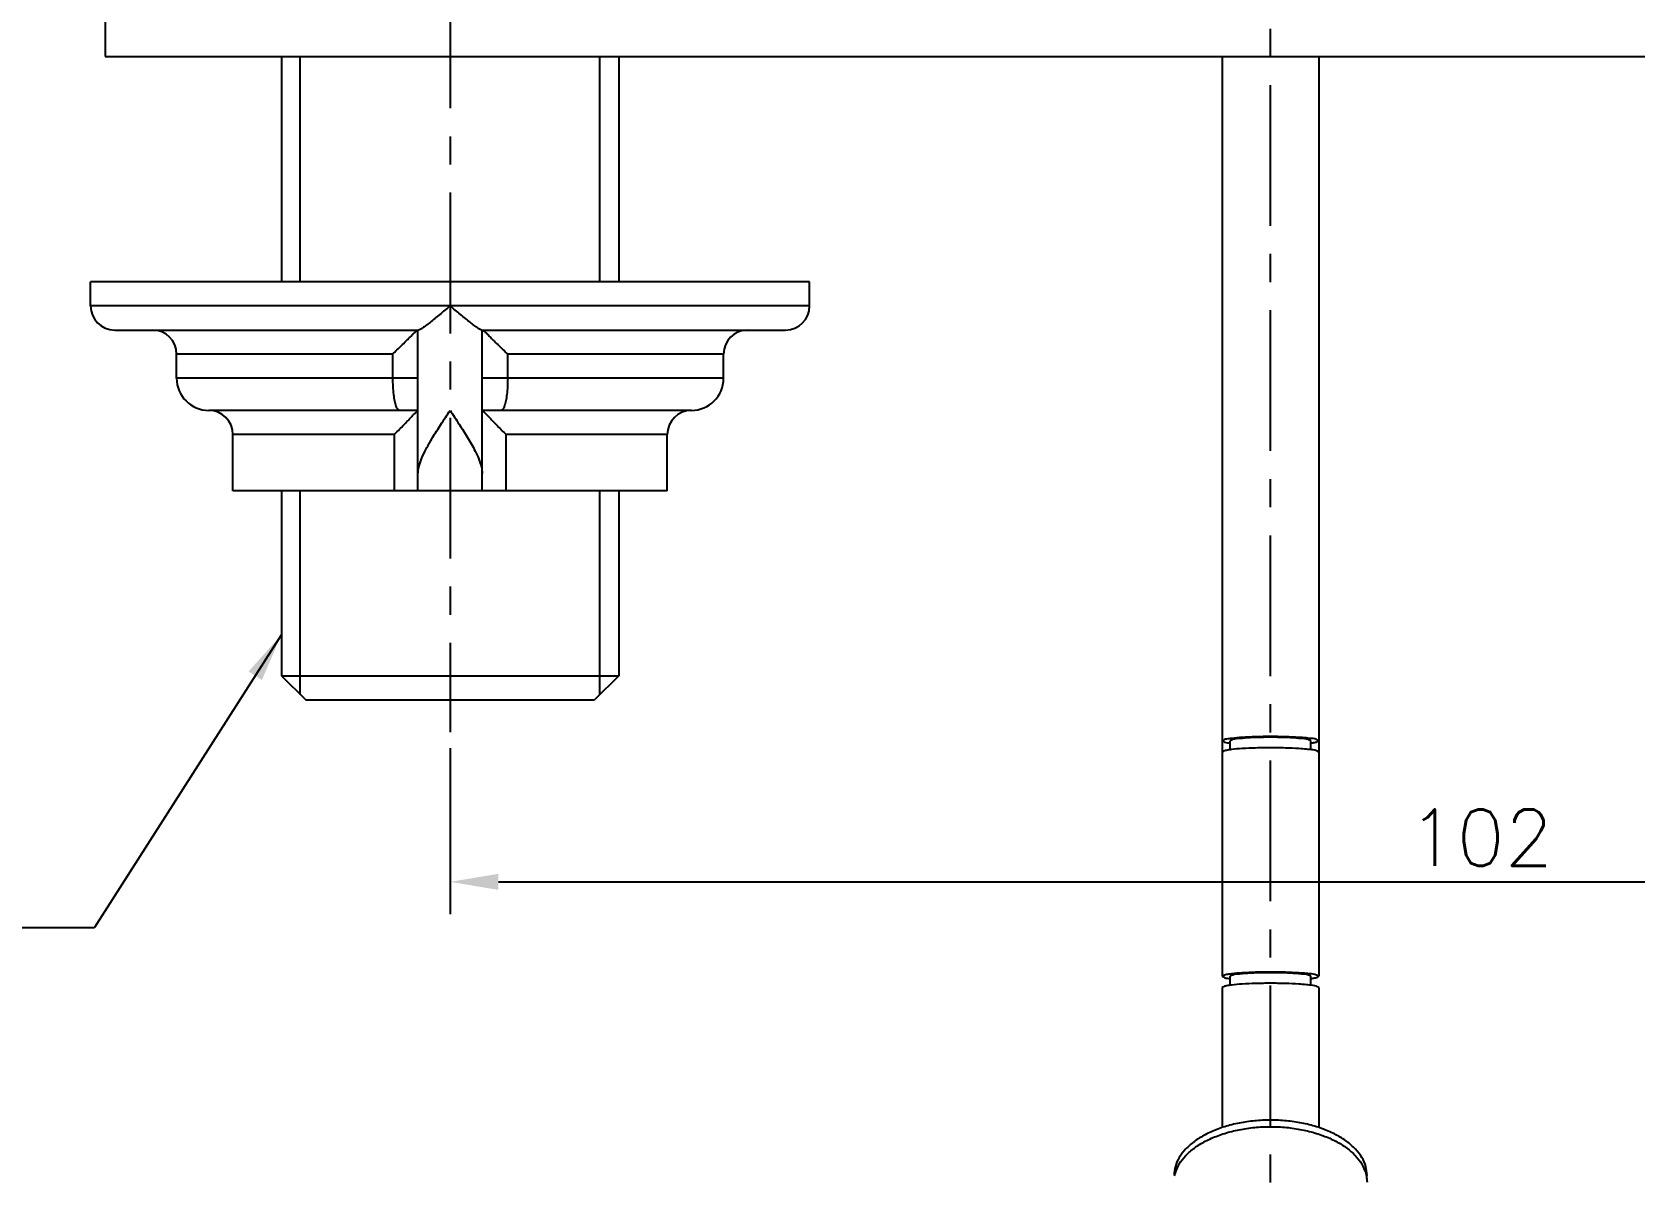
# Model space of a CAD drawing. Extents: x 7586 to 8180, y -5808 to -5388.
# Drawn here: x 7923.6 to 8023.3, y -5706.6 to -5635.5 of the extents above; entities that cross this region are included whole.
import ezdxf

# ---------------------------------------------------------------- set-up
doc = ezdxf.new("R2010")
doc.units = 0
doc.header["$LTSCALE"] = 7
doc.header["$MEASUREMENT"] = 0
doc.linetypes.add('CENTER', pattern=[2, 1.25, -0.25, 0.25, -0.25])
doc.layers.get('0').update_dxf_attribs({"color": 2, "linetype": 'CONTINUOUS'})
for name, color, linetype in [('CENTER', 1, 'CENTER'), ('CL', 1, 'CENTER'), ('DIM', 2, 'CONTINUOUS'), ('DWG', 7, 'CONTINUOUS')]:
    doc.layers.add(name, color=color, linetype=linetype)
doc.styles.add('GHS', font='ROMANS.shx', dxfattribs={"bigfont": 'GHS.shx'})
doc.dimstyles.new('STANDARD$7', dxfattribs={"dimtxt": 3.5, "dimasz": 3, "dimexe": 1, "dimexo": 1, "dimgap": 1, "dimtad": 1, "dimdec": 4, "dimzin": 0, "dimdsep": 46, "dimtxsty": 'GHS', "dimcen": 1, "dimclrd": 256, "dimclre": 256, "dimclrt": 2, "dimadec": 4, "dimazin": 0, "dimtfac": 1, "dimtdec": 4, "dimtmove": 2, "dimatfit": 2, "dimfxl": 0, "dimtolj": 1, "dimtzin": 0, "dimlwd": -1, "dimlwe": -1, "dimarcsym": 0})

msp = doc.modelspace()

# ---------------------------------------------------------------- linework, layer by layer
at = {"color": 7, "linetype": 'Continuous'}
msp.add_line((7928.155, -5636.99), (8073.041, -5636.99), dxfattribs=at)
at = {"layer": 'CENTER'}
msp.add_line((7949.599, -5631.449), (7949.599, -5678.99), dxfattribs=at)
at = {"layer": 'CENTER', "color": 0}
msp.add_line((7928.155, -5633.99), (7928.155, -5636.99), dxfattribs=at)
at = {"layer": 'CL'}
msp.add_line((8000.598, -5773.509), (8000.598, -5522.118), dxfattribs=at)
at = {"layer": 'DIM'}
msp.add_line((7897.312, -5691.15), (7927.498, -5691.15), dxfattribs=at)
at = {"layer": 'DWG'}
for p, q in [((7939.122, -5637.003), (7939.122, -5650.99)), ((7960.077, -5637.003), (7960.077, -5650.99)), ((7997.598, -5636.99), (7997.598, -5682.533)), ((8003.598, -5636.99), (8003.598, -5682.533)), ((7927.249, -5652.49), (7927.249, -5650.99)), ((7971.949, -5650.99), (7927.249, -5650.99)), ((7971.949, -5652.49), (7971.949, -5650.99)), ((7971.949, -5652.49), (7927.249, -5652.49)), ((7928.749, -5653.99), (7947.641, -5653.99)), ((7947.599, -5663.99), (7947.599, -5653.99)), ((7951.557, -5653.99), (7970.449, -5653.99)), ((7951.599, -5663.99), (7951.599, -5653.99)), ((7946.02, -5655.49), (7932.599, -5655.49)), ((7932.599, -5656.99), (7932.599, -5655.49)), ((7946.02, -5655.49), (7946.02, -5656.99)), ((7953.178, -5656.99), (7953.178, -5655.49)), ((7966.599, -5655.49), (7953.178, -5655.49)), ((7966.599, -5656.99), (7966.599, -5655.49)), ((7947.599, -5656.99), (7932.599, -5656.99)), ((7966.599, -5656.99), (7951.599, -5656.99)), ((7947.599, -5658.99), (7934.599, -5658.99)), ((7964.599, -5658.99), (7951.599, -5658.99)), ((7946.115, -5660.49), (7936.099, -5660.49)), ((7936.099, -5663.99), (7936.099, -5660.49)), ((7946.115, -5660.49), (7946.115, -5663.99)), ((7953.083, -5663.99), (7953.083, -5660.49)), ((7963.099, -5660.49), (7953.083, -5660.49)), ((7963.099, -5663.99), (7963.099, -5660.49)), ((7963.099, -5663.99), (7936.099, -5663.99)), ((7939.122, -5663.99), (7939.122, -5675.49)), ((7960.077, -5663.99), (7960.077, -5675.49)), ((7939.122, -5675.49), (7940.622, -5676.99)), ((7939.122, -5675.49), (7960.077, -5675.49)), ((7960.077, -5675.49), (7958.577, -5676.99)), ((7940.622, -5676.99), (7958.577, -5676.99)), ((7997.598, -5680.232), (7997.598, -5694.178)), ((7998.098, -5680.088), (7998.098, -5679.534)), ((8003.098, -5680.088), (8003.098, -5679.534)), ((8003.598, -5680.232), (8003.598, -5694.178)), ((7998.098, -5694.732), (7998.098, -5694.178)), ((8003.098, -5694.732), (8003.098, -5694.178)), ((7997.598, -5694.876), (7997.598, -5703.583)), ((8003.598, -5694.876), (8003.598, -5703.583))]:
    msp.add_line(p, q, dxfattribs=at)
at = {"layer": 'DWG', "color": 2}
for p, q in [((7940.284, -5650.99), (7940.284, -5637.003)), ((7958.915, -5650.99), (7958.915, -5637.003)), ((7940.284, -5676.652), (7940.284, -5663.99)), ((7958.915, -5676.652), (7958.915, -5663.99)), ((7949.598, -5679.99), (7949.598, -5690.305)), ((7952.598, -5688.305), (8048.597, -5688.305))]:
    msp.add_line(p, q, dxfattribs=at)
at = {"layer": 'DWG'}
for centre, radius, start, end in [((7928.749, -5652.49), 1.5, 180, 270), ((7970.449, -5652.49), 1.5, 270, 0), ((7931.099, -5655.49), 1.5, 0, 90), ((7968.099, -5655.49), 1.5, 90, 180), ((7934.599, -5656.99), 2, 180, 270), ((7964.599, -5656.99), 2, 270, 0), ((7934.599, -5660.49), 1.5, 0, 90), ((7964.599, -5660.49), 1.5, 90, 180)]:
    msp.add_arc(centre, radius, start, end, dxfattribs=at)
for points in [[(7949.599, -5652.49), (7949.279, -5652.755), (7948.954, -5653.022), (7948.639, -5653.28), (7948.349, -5653.513), (7948.098, -5653.709), (7947.892, -5653.86), (7947.736, -5653.958), (7947.641, -5653.99)], [(7951.557, -5653.99), (7951.462, -5653.958), (7951.305, -5653.86), (7951.097, -5653.707), (7950.846, -5653.511), (7950.557, -5653.278), (7950.242, -5653.021), (7949.918, -5652.754), (7949.599, -5652.49)], [(7946.02, -5655.49), (7946.295, -5655.229), (7946.578, -5654.954), (7946.846, -5654.689), (7947.078, -5654.458), (7947.271, -5654.268), (7947.428, -5654.117), (7947.507, -5654.048)], [(7947.507, -5654.048), (7947.536, -5654.022), (7947.591, -5653.99)], [(7951.608, -5653.99), (7951.662, -5654.022)], [(7951.662, -5654.022), (7951.692, -5654.049)], [(7951.692, -5654.049), (7951.772, -5654.118), (7951.929, -5654.269), (7952.123, -5654.461), (7952.355, -5654.692), (7952.622, -5654.955), (7952.903, -5655.229), (7953.178, -5655.49)], [(7946.02, -5656.99), (7946.035, -5657.508), (7946.077, -5657.99), (7946.144, -5658.404), (7946.231, -5658.722), (7946.332, -5658.922), (7946.441, -5658.99)], [(7953.178, -5656.99), (7953.164, -5657.508), (7953.122, -5657.99), (7953.055, -5658.404), (7952.968, -5658.722), (7952.866, -5658.922), (7952.757, -5658.99)], [(7946.115, -5660.49), (7946.382, -5660.229), (7946.657, -5659.953), (7946.915, -5659.687), (7947.135, -5659.456), (7947.315, -5659.266), (7947.458, -5659.117), (7947.554, -5659.022), (7947.596, -5658.99)], [(7947.599, -5662.915), (7947.655, -5662.503), (7947.824, -5661.997), (7948.111, -5661.389), (7948.513, -5660.679), (7949.018, -5659.875), (7949.599, -5658.99)], [(7949.599, -5658.99), (7949.877, -5659.411), (7950.158, -5659.839), (7950.43, -5660.265), (7950.682, -5660.674), (7950.918, -5661.079), (7951.161, -5661.532), (7951.386, -5662.026), (7951.544, -5662.506), (7951.599, -5662.915)], [(7951.602, -5658.99), (7951.645, -5659.022), (7951.741, -5659.117), (7951.885, -5659.268), (7952.066, -5659.459), (7952.286, -5659.69), (7952.543, -5659.954), (7952.816, -5660.229), (7953.083, -5660.49)], [(8002.828, -5679.357), (8002.362, -5679.323), (8001.525, -5679.286), (8000.598, -5679.273), (7999.671, -5679.286), (7998.835, -5679.323), (7998.171, -5679.381), (7997.859, -5679.433)], [(8003.098, -5679.534), (8002.948, -5679.46), (8002.513, -5679.394), (8001.848, -5679.346), (8001.032, -5679.32), (8000.164, -5679.32), (7999.348, -5679.346), (7998.683, -5679.394), (7998.249, -5679.46), (7998.098, -5679.534)], [(8003.598, -5679.534), (8003.452, -5679.453), (8003.025, -5679.381), (8002.828, -5679.357)], [(7997.859, -5679.433), (7997.745, -5679.453), (7997.598, -5679.534)], [(7997.598, -5679.534), (7997.745, -5679.615), (7998.099, -5679.677)], [(7997.859, -5680.131), (7997.745, -5680.151), (7997.598, -5680.232)], [(8002.828, -5680.055), (8002.362, -5680.02), (8001.525, -5679.983), (8000.598, -5679.97), (7999.671, -5679.983), (7998.835, -5680.02), (7998.171, -5680.078), (7997.859, -5680.131)], [(8003.598, -5680.232), (8003.452, -5680.151), (8003.025, -5680.078), (8002.828, -5680.055)], [(8003.098, -5679.677), (8003.338, -5679.635)], [(8003.338, -5679.635), (8003.452, -5679.615), (8003.598, -5679.534)], [(7997.859, -5694.077), (7997.745, -5694.098), (7997.598, -5694.178)], [(7997.598, -5694.178), (7997.745, -5694.259), (7998.099, -5694.321)], [(8002.828, -5694.001), (8002.362, -5693.967), (8001.525, -5693.93), (8000.598, -5693.917), (7999.671, -5693.93), (7998.835, -5693.967), (7998.171, -5694.025), (7997.859, -5694.077)], [(8003.098, -5694.178), (8002.948, -5694.104), (8002.513, -5694.038), (8001.848, -5693.99), (8001.032, -5693.964), (8000.164, -5693.964), (7999.348, -5693.99), (7998.683, -5694.038), (7998.249, -5694.104), (7998.098, -5694.178)], [(8003.598, -5694.178), (8003.452, -5694.098), (8003.025, -5694.025), (8002.828, -5694.001)], [(8003.098, -5694.321), (8003.338, -5694.279)], [(8003.338, -5694.279), (8003.452, -5694.259), (8003.598, -5694.178)], [(7997.859, -5694.775), (7997.745, -5694.795), (7997.598, -5694.876)], [(8002.828, -5694.699), (8002.362, -5694.664), (8001.525, -5694.627), (8000.598, -5694.614), (7999.671, -5694.627), (7998.835, -5694.664), (7998.171, -5694.722), (7997.859, -5694.775)], [(8003.598, -5694.876), (8003.452, -5694.795), (8003.025, -5694.722), (8002.828, -5694.699)], [(8006.598, -5706.564), (8006.517, -5705.997), (8006.273, -5705.446), (8005.875, -5704.926), (8005.333, -5704.45), (8004.662, -5704.032), (8003.88, -5703.683), (8003.009, -5703.412), (8002.071, -5703.227), (8001.094, -5703.134), (8000.103, -5703.134), (7999.125, -5703.227), (7998.188, -5703.412), (7997.317, -5703.683), (7996.535, -5704.032), (7995.863, -5704.45), (7995.321, -5704.926), (7994.923, -5705.446), (7994.68, -5705.997), (7994.598, -5706.564)], [(7994.68, -5706.407), (7994.923, -5705.856), (7995.321, -5705.335), (7995.863, -5704.859), (7996.535, -5704.441), (7997.317, -5704.092), (7998.188, -5703.822), (7999.125, -5703.637), (8000.103, -5703.543), (8001.094, -5703.543), (8002.071, -5703.637), (8003.009, -5703.822), (8003.88, -5704.092), (8004.662, -5704.441), (8005.333, -5704.859), (8005.875, -5705.335), (8006.273, -5705.856), (8006.517, -5706.407)], [(7994.635, -5706.594), (7994.68, -5706.407)], [(8006.517, -5706.407), (8006.562, -5706.594)], [(8006.562, -5706.594), (8006.598, -5706.973)]]:
    msp.add_spline(points, degree=3, dxfattribs=at)
at = {"layer": 'DWG', "color": 2}
msp.add_solid([(7952.598, -5687.805), (7952.598, -5688.805), (7949.598, -5688.305)], dxfattribs=at)

# ---------------------------------------------------------------- texts
at = {"layer": 'DWG', "color": 2, "insert": (8013.656, -5685.555), "char_height": 3.5, "attachment_point": 5, "style": 'GHS'}
msp.add_mtext('102', dxfattribs=at)

# ---------------------------------------------------------------- leaders
at = {"layer": 'DIM'}
msp.add_leader([(7939.098, -5672.96), (7927.498, -5691.15)], dimstyle='STANDARD$7', override={"dimscale": 1, "dimexe": 2, "dimtad": 0}, dxfattribs=at)

doc.saveas('drawing.dxf')
